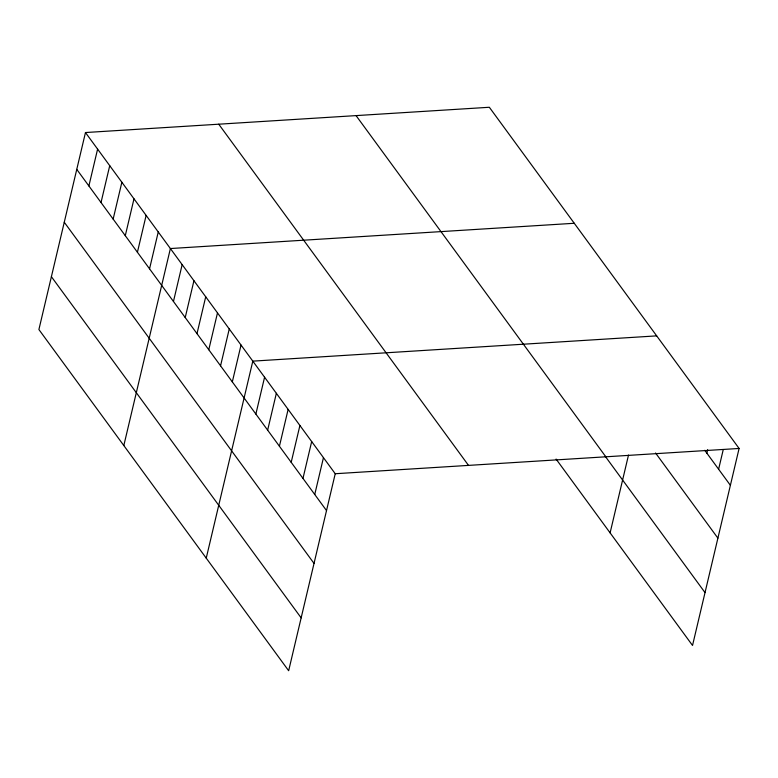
<?xml version="1.0" encoding="UTF-8"?>
<svg xmlns="http://www.w3.org/2000/svg" width="778" height="778" viewBox="0 0 778 778"><rect width="100%" height="100%" fill="white"/><g stroke="black" fill="none" stroke-linecap="round" stroke-linejoin="round"><path stroke-width="1.17" d="M85.473 132.542L38.9 329.541L288.657 670.733L335.23 473.734L85.473 132.542L489.343 107.267L739.1 448.459L692.527 645.458L556.085 459.069M88.887 185.961L97.6 149.113M101.023 202.533L109.727 165.685M113.15 219.104L121.864 182.256M125.287 235.676L133.991 198.828M137.414 252.247L146.128 215.399M149.551 268.818L158.255 231.97M123.819 445.541L170.392 248.542L574.261 223.276M173.455 301.475L182.159 264.627M185.222 317.56L193.936 280.712M196.999 333.645L205.713 296.797M208.776 349.73L217.49 312.882M220.553 365.816L229.257 328.968M232.321 381.901L241.034 345.053M206.238 558.137L252.811 361.138L656.681 335.872M255.874 414.071L264.578 377.223M267.651 430.156L276.355 393.308M279.419 446.241L288.132 409.393M291.196 462.327L299.909 425.478M302.973 478.402L311.677 441.564M314.75 494.487L323.454 457.649M610.108 532.862L628.507 455.062M706.842 453.136L707.659 449.684M718.619 469.222L723.239 449.645M335.23 473.734L739.1 448.459M704.761 450.297L730.386 485.307M655.562 453L717.9 538.152M356.061 115.611L605.819 456.803M605.284 456.365L705.024 592.612M218.744 124.198L468.512 465.39M76.759 169.38L326.517 510.572M64.263 222.236L314.03 563.428M51.397 276.686L301.154 617.878"/></g></svg>
